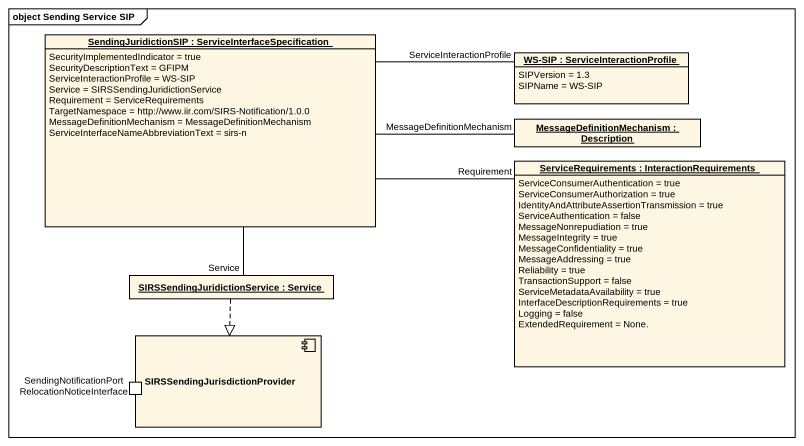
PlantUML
@startuml
mainframe object Sending Service SIP
allowmixing
hide circle
hide empty members
object "SendingJuridictionSIP : ServiceInterfaceSpecification" as SendingJuridictionSIP {
  SecurityImplementedIndicator = true
  SecurityDescriptionText = GFIPM
  ServiceInteractionProfile = WS-SIP
  Service = SIRSSendingJuridictionService
  Requirement = ServiceRequirements
  TargetNamespace = http://www.iir.com/SIRS-Notification/1.0.0
  MessageDefinitionMechanism = MessageDefinitionMechanism
  ServiceInterfaceNameAbbreviationText = sirs-n
}
object "WS-SIP : ServiceInteractionProfile" as WS_SIP {
  SIPVersion = 1.3
  SIPName = WS-SIP
}
object "MessageDefinitionMechanism : Description" as MessageDefinitionMechanism
object "ServiceRequirements : InteractionRequirements" as ServiceRequirements {
  ServiceConsumerAuthentication = true
  ServiceConsumerAuthorization = true
  IdentityAndAttributeAssertionTransmission = true
  ServiceAuthentication = false
  MessageNonrepudiation = true
  MessageIntegrity = true
  MessageConfidentiality = true
  MessageAddressing = true
  Reliability = true
  TransactionSupport = false
  ServiceMetadataAvailability = true
  InterfaceDescriptionRequirements = true
  Logging = false
  ExtendedRequirement = None.
}
object "SIRSSendingJuridictionService : Service" as SIRSSendingJuridictionServic
component "SIRSSendingJurisdictionProvider" as SIRSSendingJurisdictionProvi {
  port "SendingNotificationPort RelocationNoticeInterface" as SendingNotificationPort
}
SendingJuridictionSIP -right- WS_SIP : ServiceInteractionProfile
MessageDefinitionMechanism -left- SendingJuridictionSIP : MessageDefinitionMechanism
ServiceRequirements -left- SendingJuridictionSIP : Requirement
SIRSSendingJuridictionServic -up- SendingJuridictionSIP : Service
SIRSSendingJuridictionServic ..|> SIRSSendingJurisdictionProvi
@enduml
